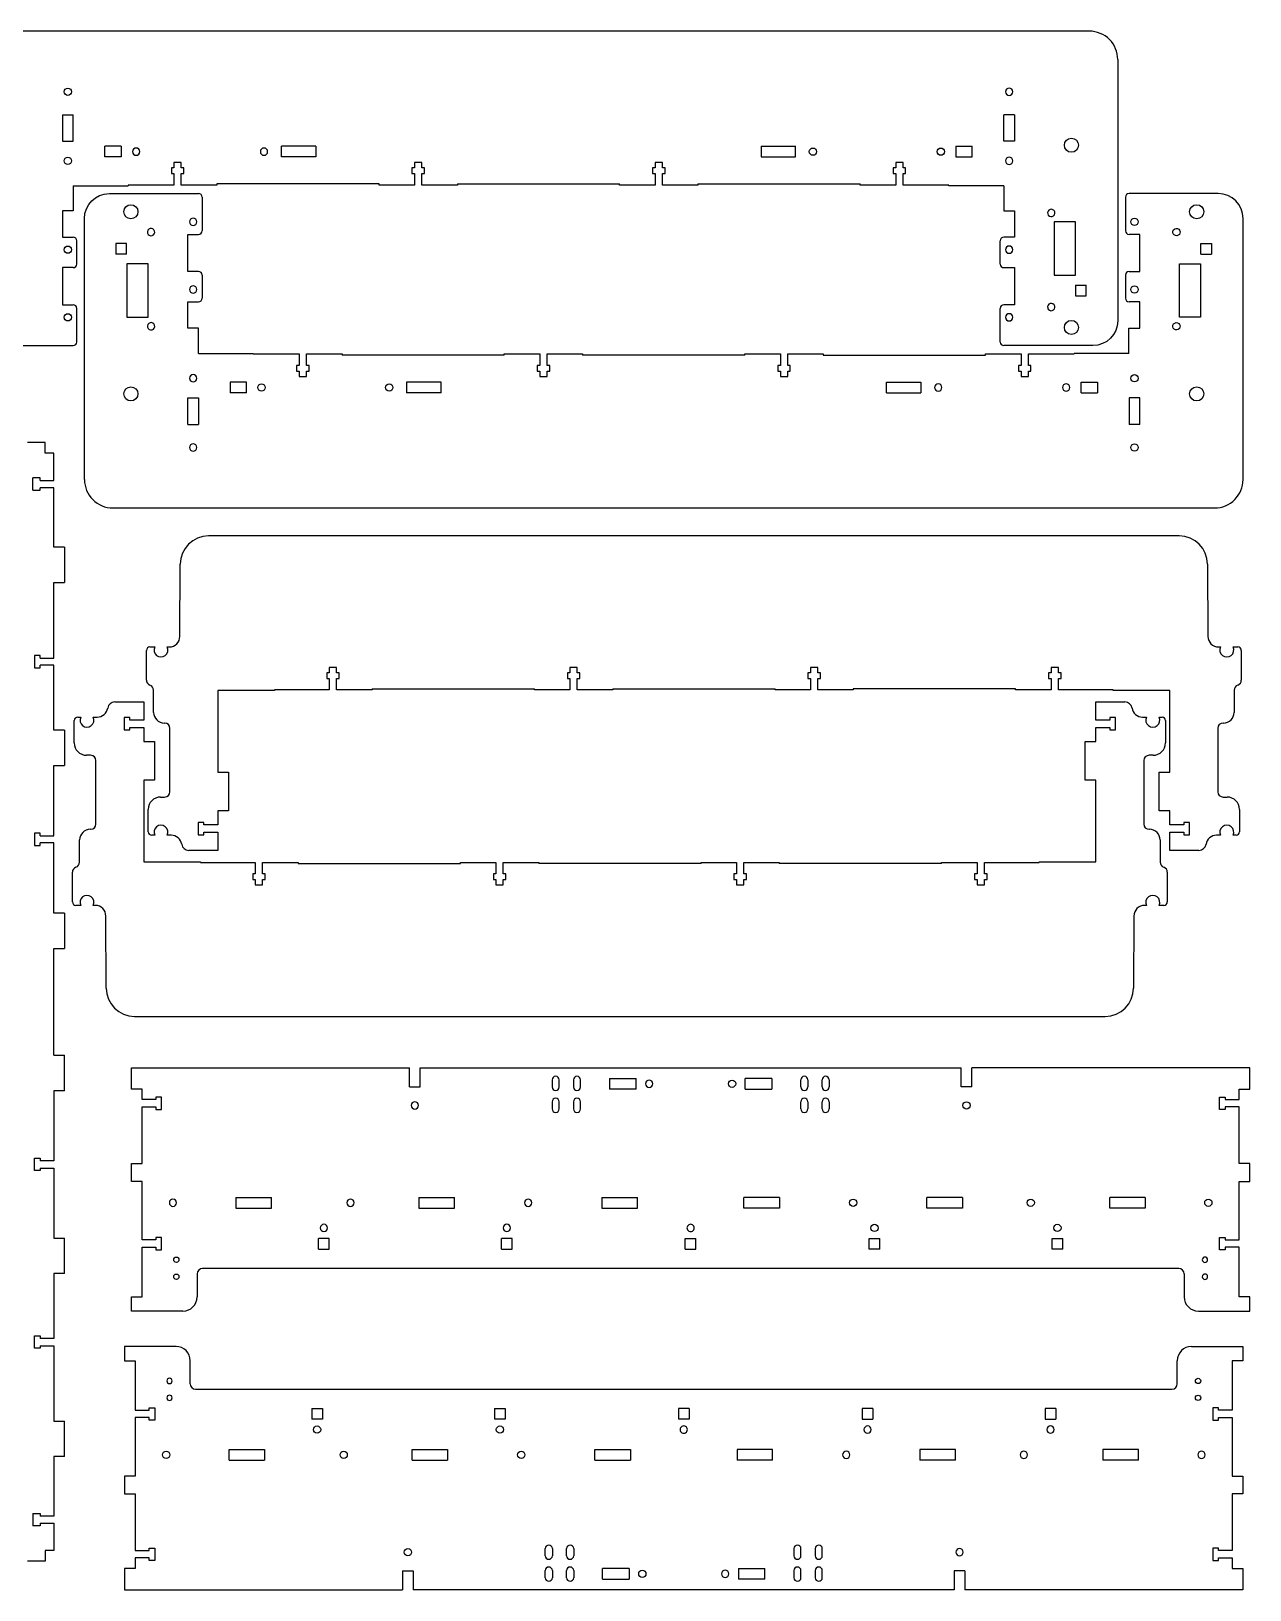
# Model space of a CAD drawing. Header units: millimetres. Extents: x 52 to 2754, y -868 to 10.
# Drawn here: x 555 to 1241, y -868 to 10 of the extents above; entities that cross this region are included whole.
import ezdxf

# ---------------------------------------------------------------- set-up
doc = ezdxf.new("R2010")
doc.units = ezdxf.units.MM
doc.linetypes.add('HIDDEN', pattern=[9.525, 6.35, -3.175])
doc.layers.get('0').update_dxf_attribs({"lineweight": 70})
doc.layers.add('Hidden', color=7, linetype='HIDDEN', lineweight=70)

msp = doc.modelspace()

# ---------------------------------------------------------------- linework, layer by layer
at = {"color": 7, "lineweight": -3}
for p, q in [((1150.58, 9.78), (530.14, 9.78)), ((1166.58, -6.22), (1166.58, -153.22)), ((572.31, -37.3), (578.31, -37.3)), ((572.31, -37.3), (572.31, -52.22)), ((578.31, -52.22), (578.31, -37.3)), ((1102.41, -52.22), (1102.41, -37.3)), ((1108.41, -37.3), (1102.41, -37.3)), ((1108.41, -37.3), (1108.41, -52.22)), ((572.31, -52.22), (578.31, -52.22)), ((1108.41, -52.22), (1102.41, -52.22)), ((596.19, -61.04), (596.19, -55.04)), ((605.35, -55.04), (596.19, -55.04)), ((605.35, -61.04), (596.19, -61.04)), ((605.35, -55.04), (605.35, -61.04)), ((695.57, -61.02), (695.57, -55.02)), ((714.98, -55.02), (695.57, -55.02)), ((714.98, -61.02), (695.57, -61.02)), ((714.98, -55.02), (714.98, -61.02)), ((965.73, -55.02), (965.73, -61.02)), ((965.73, -55.02), (985.15, -55.02)), ((965.73, -61.02), (985.15, -61.02)), ((985.15, -61.02), (985.15, -55.02)), ((1075.37, -55.04), (1075.37, -61.04)), ((1075.37, -55.04), (1084.53, -55.04)), ((1075.37, -61.04), (1084.53, -61.04)), ((1084.53, -61.04), (1084.53, -55.04)), ((633.61, -67.22), (633.61, -70.42)), ((635.06, -67.22), (633.61, -67.22)), ((635.06, -64.22), (635.06, -67.22)), ((639.16, -64.22), (635.06, -64.22)), ((639.16, -67.22), (639.16, -64.22)), ((640.61, -67.22), (639.16, -67.22)), ((640.61, -70.42), (640.61, -67.22)), ((769.11, -67.22), (769.11, -70.42)), ((770.56, -67.22), (769.11, -67.22)), ((770.56, -64.22), (770.56, -67.22)), ((774.66, -64.22), (770.56, -64.22)), ((774.66, -67.22), (774.66, -64.22)), ((776.11, -67.22), (774.66, -67.22)), ((776.11, -70.42), (776.11, -67.22)), ((904.61, -67.22), (904.61, -70.42)), ((906.06, -67.22), (904.61, -67.22)), ((906.06, -64.22), (906.06, -67.22)), ((910.16, -64.22), (906.06, -64.22)), ((910.16, -67.22), (910.16, -64.22)), ((911.61, -67.22), (910.16, -67.22)), ((911.61, -70.42), (911.61, -67.22)), ((1040.11, -67.22), (1040.11, -70.42)), ((1041.56, -67.22), (1040.11, -67.22)), ((1041.56, -64.22), (1041.56, -67.22)), ((1045.66, -64.22), (1041.56, -64.22)), ((1045.66, -67.22), (1045.66, -64.22)), ((1047.11, -67.22), (1045.66, -67.22)), ((1047.11, -70.42), (1047.11, -67.22)), ((578.38, -77.22), (578.38, -91.35)), ((578.38, -77.22), (609.21, -77.22)), ((609.21, -76.92), (609.21, -77.22)), ((635.06, -76.92), (609.21, -76.92)), ((633.61, -70.42), (635.06, -70.42)), ((635.06, -70.42), (635.06, -76.92)), ((639.16, -70.42), (640.61, -70.42)), ((639.16, -76.92), (639.16, -70.42)), ((659.16, -76.92), (639.16, -76.92)), ((659.16, -76.22), (659.16, -76.92)), ((750.56, -76.22), (659.16, -76.22)), ((750.56, -76.92), (750.56, -76.22)), ((770.56, -76.92), (750.56, -76.92)), ((769.11, -70.42), (770.56, -70.42)), ((770.56, -70.42), (770.56, -76.92)), ((774.66, -70.42), (776.11, -70.42)), ((774.66, -76.92), (774.66, -70.42)), ((794.66, -76.92), (774.66, -76.92)), ((794.66, -76.22), (886.06, -76.22)), ((794.66, -76.22), (794.66, -76.92)), ((886.06, -76.92), (886.06, -76.22)), ((906.06, -76.92), (886.06, -76.92)), ((904.61, -70.42), (906.06, -70.42)), ((906.06, -70.42), (906.06, -76.92)), ((910.16, -70.42), (911.61, -70.42)), ((910.16, -76.92), (910.16, -70.42)), ((930.16, -76.92), (910.16, -76.92)), ((930.16, -76.22), (930.16, -76.92)), ((930.16, -76.22), (1021.56, -76.22)), ((1021.56, -76.92), (1021.56, -76.22)), ((1041.56, -76.92), (1021.56, -76.92)), ((1040.11, -70.42), (1041.56, -70.42)), ((1041.56, -70.42), (1041.56, -76.92)), ((1045.66, -70.42), (1047.11, -70.42)), ((1045.66, -76.92), (1045.66, -70.42)), ((1071.51, -76.92), (1045.66, -76.92)), ((1071.51, -77.22), (1071.51, -76.92)), ((1102.33, -77.22), (1071.51, -77.22)), ((1102.33, -77.22), (1102.33, -91.35)), ((598.69, -81.63), (648.92, -81.63)), ((650.92, -83.63), (650.92, -102.6)), ((1170.89, -83.63), (1170.89, -102.6)), ((1223.13, -81.63), (1172.89, -81.63)), ((572.31, -91.35), (572.31, -106.25)), ((578.38, -91.35), (572.31, -91.35)), ((584.69, -242.63), (584.69, -95.63)), ((1102.33, -91.35), (1108.41, -91.35)), ((1108.41, -91.35), (1108.41, -106.25)), ((1237.13, -242.63), (1237.13, -95.63)), ((642.86, -125.5), (642.86, -104.6)), ((642.86, -104.6), (648.92, -104.6)), ((1130.69, -97.57), (1130.69, -127.57)), ((1142.69, -97.57), (1130.69, -97.57)), ((1142.69, -127.57), (1142.69, -97.57)), ((1178.96, -104.6), (1172.89, -104.6)), ((1178.96, -125.5), (1178.96, -104.6)), ((572.31, -106.25), (578.37, -106.25)), ((580.37, -121.35), (580.37, -108.25)), ((608.43, -109.73), (602.43, -109.73)), ((602.43, -109.73), (602.43, -115.73)), ((608.43, -115.73), (608.43, -109.73)), ((1100.34, -121.35), (1100.34, -108.25)), ((1108.41, -106.25), (1102.34, -106.25)), ((1213.38, -115.73), (1213.38, -109.73)), ((1213.38, -109.73), (1219.38, -109.73)), ((1219.38, -109.73), (1219.38, -115.73)), ((608.43, -115.73), (602.43, -115.73)), ((608.58, -121.28), (608.58, -151.28)), ((620.58, -121.28), (608.58, -121.28)), ((620.58, -151.28), (620.58, -121.28)), ((1201.24, -151.28), (1201.24, -121.28)), ((1201.24, -121.28), (1213.24, -121.28)), ((1213.24, -121.28), (1213.24, -151.28)), ((1213.38, -115.73), (1219.38, -115.73)), ((572.31, -123.35), (572.31, -144.25)), ((578.37, -123.35), (572.31, -123.35)), ((648.92, -125.5), (642.86, -125.5)), ((650.92, -127.5), (650.92, -140.6)), ((1102.34, -123.35), (1108.41, -123.35)), ((1108.41, -123.35), (1108.41, -144.25)), ((1130.69, -127.57), (1142.69, -127.57)), ((1170.89, -127.5), (1170.89, -140.6)), ((1172.89, -125.5), (1178.96, -125.5)), ((1142.83, -133.12), (1142.83, -139.12)), ((1142.83, -133.12), (1148.83, -133.12)), ((1142.83, -139.12), (1148.83, -139.12)), ((1148.83, -139.12), (1148.83, -133.12)), ((572.31, -144.25), (578.37, -144.25)), ((580.37, -165.22), (580.37, -146.25)), ((642.86, -157.5), (642.86, -142.6)), ((642.86, -142.6), (648.92, -142.6)), ((1100.34, -165.22), (1100.34, -146.25)), ((1108.41, -144.25), (1102.34, -144.25)), ((1178.96, -142.6), (1172.89, -142.6)), ((1178.96, -157.5), (1178.96, -142.6)), ((608.58, -151.28), (620.58, -151.28)), ((648.93, -157.5), (642.86, -157.5)), ((648.93, -171.63), (648.93, -157.5)), ((1172.88, -157.5), (1178.96, -157.5)), ((1172.88, -171.63), (1172.88, -157.5)), ((1213.24, -151.28), (1201.24, -151.28)), ((528.14, -167.22), (578.37, -167.22)), ((648.93, -171.63), (679.76, -171.63)), ((679.76, -171.63), (679.76, -171.93)), ((679.76, -171.93), (705.61, -171.93)), ((705.61, -171.93), (705.61, -178.43)), ((709.71, -178.43), (709.71, -171.93)), ((709.71, -171.93), (729.71, -171.93)), ((729.71, -171.93), (729.71, -172.63)), ((821.11, -172.63), (729.71, -172.63)), ((821.11, -171.93), (841.11, -171.93)), ((821.11, -172.63), (821.11, -171.93)), ((841.11, -171.93), (841.11, -178.43)), ((845.21, -171.93), (865.21, -171.93)), ((845.21, -178.43), (845.21, -171.93)), ((865.21, -171.93), (865.21, -172.63)), ((956.61, -172.63), (865.21, -172.63)), ((956.61, -171.93), (976.61, -171.93)), ((956.61, -172.63), (956.61, -171.93)), ((976.61, -171.93), (976.61, -178.43)), ((980.71, -171.93), (1000.71, -171.93)), ((980.71, -178.43), (980.71, -171.93)), ((1000.71, -171.93), (1000.71, -172.63)), ((1000.71, -172.63), (1092.11, -172.63)), ((1092.11, -172.63), (1092.11, -171.93)), ((1092.11, -171.93), (1112.11, -171.93)), ((1152.58, -167.22), (1102.34, -167.22)), ((1112.11, -171.93), (1112.11, -178.43)), ((1116.21, -171.93), (1142.06, -171.93)), ((1116.21, -178.43), (1116.21, -171.93)), ((1142.06, -171.93), (1142.06, -171.63)), ((1172.88, -171.63), (1142.06, -171.63)), ((704.16, -178.43), (704.16, -181.63)), ((705.61, -178.43), (704.16, -178.43)), ((704.16, -181.63), (705.61, -181.63)), ((705.61, -181.63), (705.61, -184.63)), ((711.16, -178.43), (709.71, -178.43)), ((709.71, -181.63), (711.16, -181.63)), ((709.71, -184.63), (709.71, -181.63)), ((711.16, -181.63), (711.16, -178.43)), ((839.66, -178.43), (839.66, -181.63)), ((841.11, -178.43), (839.66, -178.43)), ((839.66, -181.63), (841.11, -181.63)), ((841.11, -181.63), (841.11, -184.63)), ((846.66, -178.43), (845.21, -178.43)), ((845.21, -181.63), (846.66, -181.63)), ((845.21, -184.63), (845.21, -181.63)), ((846.66, -181.63), (846.66, -178.43)), ((975.16, -178.43), (975.16, -181.63)), ((976.61, -178.43), (975.16, -178.43)), ((975.16, -181.63), (976.61, -181.63)), ((976.61, -181.63), (976.61, -184.63)), ((982.16, -178.43), (980.71, -178.43)), ((980.71, -181.63), (982.16, -181.63)), ((980.71, -184.63), (980.71, -181.63)), ((982.16, -181.63), (982.16, -178.43)), ((1110.66, -178.43), (1110.66, -181.63)), ((1112.11, -178.43), (1110.66, -178.43)), ((1110.66, -181.63), (1112.11, -181.63)), ((1112.11, -181.63), (1112.11, -184.63)), ((1117.66, -178.43), (1116.21, -178.43)), ((1116.21, -181.63), (1117.66, -181.63)), ((1116.21, -184.63), (1116.21, -181.63)), ((1117.66, -181.63), (1117.66, -178.43)), ((666.74, -187.81), (666.74, -193.81)), ((675.9, -187.81), (666.74, -187.81)), ((675.9, -193.81), (675.9, -187.81)), ((705.61, -184.63), (709.71, -184.63)), ((785.53, -187.83), (766.12, -187.83)), ((766.12, -187.83), (766.12, -193.83)), ((785.53, -193.83), (785.53, -187.83)), ((841.11, -184.63), (845.21, -184.63)), ((976.61, -184.63), (980.71, -184.63)), ((1036.28, -193.83), (1036.28, -187.83)), ((1036.28, -187.83), (1055.7, -187.83)), ((1055.7, -187.83), (1055.7, -193.83)), ((1112.11, -184.63), (1116.21, -184.63)), ((1145.92, -193.81), (1145.92, -187.81)), ((1145.92, -187.81), (1155.08, -187.81)), ((1155.08, -187.81), (1155.08, -193.81)), ((642.86, -211.55), (642.86, -196.63)), ((642.86, -196.63), (648.86, -196.63)), ((648.86, -196.63), (648.86, -211.55)), ((675.9, -193.81), (666.74, -193.81)), ((785.53, -193.83), (766.12, -193.83)), ((1036.28, -193.83), (1055.7, -193.83)), ((1145.92, -193.81), (1155.08, -193.81)), ((1172.96, -196.63), (1172.96, -211.55)), ((1178.96, -196.63), (1172.96, -196.63)), ((1178.96, -211.55), (1178.96, -196.63)), ((642.86, -211.55), (648.86, -211.55)), ((1178.96, -211.55), (1172.96, -211.55)), ((562.53, -221.75), (552.53, -221.76)), ((562.53, -227.75), (562.53, -221.75)), ((567.53, -227.75), (562.53, -227.75)), ((567.53, -243.11), (567.53, -227.75)), ((555.53, -248.66), (555.53, -241.66)), ((559.73, -241.66), (555.53, -241.66)), ((559.73, -243.11), (559.73, -241.66)), ((559.73, -243.11), (567.53, -243.11)), ((555.53, -248.66), (559.73, -248.66)), ((567.53, -247.21), (559.73, -247.21)), ((559.73, -248.66), (559.73, -247.21)), ((567.53, -280.64), (567.53, -247.21)), ((600.69, -258.63), (1221.13, -258.63)), ((573.53, -280.64), (567.53, -280.64)), ((573.53, -280.64), (573.53, -300.64)), ((1201.14, -274.37), (654.55, -274.37)), ((638.42, -330.89), (638.55, -290.32)), ((1217.14, -290.32), (1217.28, -330.89)), ((567.53, -343.11), (567.53, -300.64)), ((567.53, -300.64), (573.53, -300.64)), ((556.53, -341.66), (556.53, -348.66)), ((559.73, -341.66), (556.53, -341.66)), ((559.73, -343.11), (559.73, -341.66)), ((619.56, -355.5), (619.56, -338.87)), ((621.56, -336.87), (624.23, -336.87)), ((631.27, -336.87), (632.42, -336.87)), ((1223.28, -336.87), (1224.43, -336.87)), ((1231.46, -336.87), (1234.14, -336.87)), ((1236.14, -338.87), (1236.14, -355.5)), ((556.53, -348.66), (559.73, -348.66)), ((559.73, -343.11), (567.53, -343.11)), ((567.53, -347.21), (559.73, -347.21)), ((559.73, -348.66), (559.73, -347.21)), ((567.53, -383.66), (567.53, -347.21)), ((722.55, -348.37), (722.55, -351.37)), ((726.65, -348.37), (722.55, -348.37)), ((726.65, -351.37), (726.65, -348.37)), ((858.05, -348.37), (858.05, -351.37)), ((862.15, -348.37), (858.05, -348.37)), ((862.15, -351.37), (862.15, -348.37)), ((993.55, -348.37), (993.55, -351.37)), ((997.65, -348.37), (993.55, -348.37)), ((997.65, -351.37), (997.65, -348.37)), ((1129.05, -348.37), (1129.05, -351.37)), ((1133.15, -348.37), (1129.05, -348.37)), ((1133.15, -351.37), (1133.15, -348.37)), ((721.1, -351.37), (721.1, -354.57)), ((722.55, -351.37), (721.1, -351.37)), ((721.1, -354.57), (722.55, -354.57)), ((722.55, -354.57), (722.55, -361.07)), ((728.1, -351.37), (726.65, -351.37)), ((726.65, -354.57), (728.1, -354.57)), ((726.65, -361.07), (726.65, -354.57)), ((728.1, -354.57), (728.1, -351.37)), ((856.6, -351.37), (856.6, -354.57)), ((858.05, -351.37), (856.6, -351.37)), ((856.6, -354.57), (858.05, -354.57)), ((858.05, -354.57), (858.05, -361.07)), ((863.6, -351.37), (862.15, -351.37)), ((862.15, -354.57), (863.6, -354.57)), ((862.15, -361.07), (862.15, -354.57)), ((863.6, -354.57), (863.6, -351.37)), ((992.1, -351.37), (992.1, -354.57)), ((993.55, -351.37), (992.1, -351.37)), ((992.1, -354.57), (993.55, -354.57)), ((993.55, -354.57), (993.55, -361.07)), ((999.1, -351.37), (997.65, -351.37)), ((997.65, -354.57), (999.1, -354.57)), ((997.65, -361.07), (997.65, -354.57)), ((999.1, -354.57), (999.1, -351.37)), ((1127.6, -351.37), (1127.6, -354.57)), ((1129.05, -351.37), (1127.6, -351.37)), ((1127.6, -354.57), (1129.05, -354.57)), ((1129.05, -354.57), (1129.05, -361.07)), ((1134.6, -351.37), (1133.15, -351.37)), ((1133.15, -354.57), (1134.6, -354.57)), ((1133.15, -361.07), (1133.15, -354.57)), ((1134.6, -354.57), (1134.6, -351.37)), ((601.73, -367.85), (618.12, -367.85)), ((618.12, -367.85), (618.12, -378.03)), ((623.6, -373.69), (623.6, -361.17)), ((691.68, -361.37), (659.79, -361.37)), ((659.79, -361.37), (659.79, -407.42)), ((691.68, -361.07), (691.68, -361.37)), ((722.55, -361.07), (691.68, -361.07)), ((746.65, -361.07), (726.65, -361.07)), ((746.65, -360.37), (746.65, -361.07)), ((746.65, -360.37), (838.05, -360.37)), ((838.05, -361.07), (838.05, -360.37)), ((858.05, -361.07), (838.05, -361.07)), ((882.15, -361.07), (862.15, -361.07)), ((882.15, -360.37), (882.15, -361.07)), ((882.15, -360.37), (973.55, -360.37)), ((973.55, -361.07), (973.55, -360.37)), ((993.55, -361.07), (973.55, -361.07)), ((1017.65, -361.07), (997.65, -361.07)), ((1017.65, -360.37), (1017.65, -361.07)), ((1109.05, -360.37), (1017.65, -360.37)), ((1109.05, -361.07), (1109.05, -360.37)), ((1129.05, -361.07), (1109.05, -361.07)), ((1164.02, -361.07), (1133.15, -361.07)), ((1154.23, -378.03), (1154.23, -367.85)), ((1154.23, -367.85), (1170.63, -367.85)), ((1164.02, -361.37), (1164.02, -361.07)), ((1195.9, -361.37), (1164.02, -361.37)), ((1195.9, -407.42), (1195.9, -361.37)), ((1232.1, -361.17), (1232.1, -373.69)), ((580.89, -376.35), (582.56, -376.35)), ((589.6, -376.35), (591.84, -376.35)), ((607.12, -376.58), (607.12, -383.58)), ((610.32, -376.58), (607.12, -376.58)), ((610.32, -378.03), (610.32, -376.58)), ((1165.23, -376.58), (1162.03, -376.58)), ((1162.03, -376.58), (1162.03, -378.03)), ((1165.23, -383.58), (1165.23, -376.58)), ((1180.51, -376.35), (1182.76, -376.35)), ((1189.79, -376.35), (1191.47, -376.35)), ((573.53, -383.66), (567.53, -383.66)), ((573.53, -383.66), (573.53, -403.66)), ((578.89, -390.85), (578.89, -378.35)), ((607.12, -383.58), (610.32, -383.58)), ((618.12, -378.03), (610.32, -378.03)), ((610.32, -382.13), (618.12, -382.13)), ((610.32, -383.58), (610.32, -382.13)), ((618.12, -382.13), (618.12, -390.13)), ((629.83, -379.69), (629.6, -379.69)), ((632.83, -418.37), (632.83, -382.69)), ((1162.03, -378.03), (1154.23, -378.03)), ((1154.23, -382.13), (1162.03, -382.13)), ((1154.23, -390.13), (1154.23, -382.13)), ((1162.03, -382.13), (1162.03, -383.58)), ((1162.03, -383.58), (1165.23, -383.58)), ((1193.47, -378.35), (1193.47, -390.85)), ((1222.86, -382.69), (1222.86, -418.37)), ((1226.1, -379.69), (1225.86, -379.69)), ((618.12, -390.13), (624.12, -390.13)), ((624.12, -390.13), (624.12, -411.8)), ((1148.23, -411.8), (1148.23, -390.13)), ((1148.23, -390.13), (1154.23, -390.13)), ((588.16, -397.85), (585.89, -397.85)), ((591.16, -436.53), (591.16, -400.85)), ((1181.19, -400.85), (1181.19, -436.53)), ((1186.47, -397.85), (1184.19, -397.85)), ((567.53, -443.11), (567.53, -403.66)), ((567.53, -403.66), (573.53, -403.66)), ((618.12, -411.8), (618.12, -457.85)), ((624.12, -411.8), (618.12, -411.8)), ((659.79, -407.42), (665.79, -407.42)), ((665.79, -407.42), (665.79, -429.09)), ((1154.23, -411.8), (1148.23, -411.8)), ((1154.23, -457.85), (1154.23, -411.8)), ((1189.9, -407.42), (1195.9, -407.42)), ((1189.9, -429.09), (1189.9, -407.42)), ((620.56, -440.87), (620.56, -428.37)), ((627.56, -421.37), (629.83, -421.37)), ((665.79, -429.09), (659.79, -429.09)), ((659.79, -429.09), (659.79, -437.09)), ((1195.9, -429.09), (1189.9, -429.09)), ((1195.9, -437.09), (1195.9, -429.09)), ((1225.86, -421.37), (1228.14, -421.37)), ((1235.14, -428.37), (1235.14, -440.87)), ((651.99, -435.64), (648.79, -435.64)), ((648.79, -435.64), (648.79, -442.64)), ((651.99, -437.09), (651.99, -435.64)), ((659.79, -437.09), (651.99, -437.09)), ((1203.7, -437.09), (1195.9, -437.09)), ((1203.7, -435.64), (1203.7, -437.09)), ((1206.9, -435.64), (1203.7, -435.64)), ((1206.9, -442.64), (1206.9, -435.64)), ((556.53, -441.66), (556.53, -448.66)), ((559.73, -441.66), (556.53, -441.66)), ((559.73, -443.11), (559.73, -441.66)), ((559.73, -443.11), (567.53, -443.11)), ((567.53, -447.21), (559.73, -447.21)), ((559.73, -448.66), (559.73, -447.21)), ((567.53, -486.66), (567.53, -447.21)), ((581.93, -458.05), (581.93, -445.53)), ((587.93, -439.53), (588.16, -439.53)), ((624.23, -442.87), (622.56, -442.87)), ((633.51, -442.87), (631.27, -442.87)), ((648.79, -442.64), (651.99, -442.64)), ((651.99, -441.19), (659.79, -441.19)), ((651.99, -442.64), (651.99, -441.19)), ((659.79, -441.19), (659.79, -451.37)), ((1184.19, -439.53), (1184.43, -439.53)), ((1190.43, -445.53), (1190.43, -458.05)), ((1195.9, -451.37), (1195.9, -441.19)), ((1195.9, -441.19), (1203.7, -441.19)), ((1203.7, -441.19), (1203.7, -442.64)), ((1203.7, -442.64), (1206.9, -442.64)), ((1224.43, -442.87), (1222.18, -442.87)), ((1233.14, -442.87), (1231.46, -442.87)), ((556.53, -448.66), (559.73, -448.66)), ((659.79, -451.37), (643.4, -451.37)), ((1212.3, -451.37), (1195.9, -451.37)), ((577.89, -480.35), (577.89, -463.72)), ((618.12, -457.85), (650.01, -457.85)), ((650.01, -457.85), (650.01, -458.15)), ((650.01, -458.15), (680.88, -458.15)), ((679.43, -464.65), (679.43, -467.85)), ((680.88, -464.65), (679.43, -464.65)), ((680.88, -458.15), (680.88, -464.65)), ((684.98, -458.15), (704.98, -458.15)), ((684.98, -464.65), (684.98, -458.15)), ((686.43, -464.65), (684.98, -464.65)), ((686.43, -467.85), (686.43, -464.65)), ((704.98, -458.15), (704.98, -458.85)), ((704.98, -458.85), (796.38, -458.85)), ((796.38, -458.15), (816.38, -458.15)), ((796.38, -458.85), (796.38, -458.15)), ((814.93, -464.65), (814.93, -467.85)), ((816.38, -464.65), (814.93, -464.65)), ((816.38, -458.15), (816.38, -464.65)), ((820.48, -458.15), (840.48, -458.15)), ((820.48, -464.65), (820.48, -458.15)), ((821.93, -464.65), (820.48, -464.65)), ((821.93, -467.85), (821.93, -464.65)), ((840.48, -458.15), (840.48, -458.85)), ((931.88, -458.85), (840.48, -458.85)), ((931.88, -458.15), (951.88, -458.15)), ((931.88, -458.85), (931.88, -458.15)), ((950.43, -464.65), (950.43, -467.85)), ((951.88, -464.65), (950.43, -464.65)), ((951.88, -458.15), (951.88, -464.65)), ((955.98, -458.15), (975.98, -458.15)), ((955.98, -464.65), (955.98, -458.15)), ((957.43, -464.65), (955.98, -464.65)), ((957.43, -467.85), (957.43, -464.65)), ((975.98, -458.15), (975.98, -458.85)), ((1067.38, -458.85), (975.98, -458.85)), ((1067.38, -458.15), (1087.38, -458.15)), ((1067.38, -458.85), (1067.38, -458.15)), ((1085.93, -464.65), (1085.93, -467.85)), ((1087.38, -464.65), (1085.93, -464.65)), ((1087.38, -458.15), (1087.38, -464.65)), ((1091.48, -458.15), (1122.35, -458.15)), ((1091.48, -464.65), (1091.48, -458.15)), ((1092.93, -464.65), (1091.48, -464.65)), ((1092.93, -467.85), (1092.93, -464.65)), ((1122.35, -457.85), (1154.23, -457.85)), ((1122.35, -458.15), (1122.35, -457.85)), ((1194.47, -463.72), (1194.47, -480.35)), ((679.43, -467.85), (680.88, -467.85)), ((680.88, -467.85), (680.88, -470.85)), ((680.88, -470.85), (684.98, -470.85)), ((684.98, -467.85), (686.43, -467.85)), ((684.98, -470.85), (684.98, -467.85)), ((814.93, -467.85), (816.38, -467.85)), ((816.38, -467.85), (816.38, -470.85)), ((816.38, -470.85), (820.48, -470.85)), ((820.48, -467.85), (821.93, -467.85)), ((820.48, -470.85), (820.48, -467.85)), ((950.43, -467.85), (951.88, -467.85)), ((951.88, -467.85), (951.88, -470.85)), ((951.88, -470.85), (955.98, -470.85)), ((955.98, -467.85), (957.43, -467.85)), ((955.98, -470.85), (955.98, -467.85)), ((1085.93, -467.85), (1087.38, -467.85)), ((1087.38, -467.85), (1087.38, -470.85)), ((1087.38, -470.85), (1091.48, -470.85)), ((1091.48, -467.85), (1092.93, -467.85)), ((1091.48, -470.85), (1091.48, -467.85)), ((582.56, -482.35), (579.89, -482.35)), ((590.75, -482.35), (589.6, -482.35)), ((1182.76, -482.35), (1181.61, -482.35)), ((1192.47, -482.35), (1189.79, -482.35)), ((573.53, -486.66), (567.53, -486.66)), ((573.53, -486.66), (573.53, -506.66)), ((596.88, -528.9), (596.75, -488.33)), ((1175.61, -488.33), (1175.47, -528.9)), ((567.53, -566.66), (567.53, -506.66)), ((567.53, -506.66), (573.53, -506.66)), ((612.88, -544.85), (1159.47, -544.85)), ((567.53, -566.66), (573.53, -566.66)), ((573.53, -586.66), (573.53, -566.66)), ((611.15, -585.74), (611.15, -573.74)), ((611.15, -585.74), (611.15, -573.74)), ((611.15, -573.74), (767.73, -573.74)), ((767.73, -584.46), (767.73, -573.74)), ((773.73, -573.74), (1078.35, -573.74)), ((773.73, -584.46), (773.73, -573.74)), ((1078.35, -584.46), (1078.35, -573.74)), ((1084.35, -584.46), (1084.35, -573.74)), ((1240.93, -573.74), (1084.35, -573.74)), ((1240.93, -585.74), (1240.93, -573.74)), ((1240.93, -585.74), (1240.93, -573.74)), ((567.53, -586.66), (567.53, -626.11)), ((573.53, -586.66), (567.53, -586.66)), ((617.15, -585.74), (611.15, -585.74)), ((617.15, -591.69), (617.15, -585.74)), ((617.15, -591.69), (617.15, -585.74)), ((767.73, -584.46), (773.73, -584.46)), ((848.04, -580.56), (848.04, -584.56)), ((852.04, -584.56), (852.04, -580.56)), ((860.04, -580.56), (860.04, -584.56)), ((864.04, -584.56), (864.04, -580.56)), ((880.32, -579.73), (895.3, -579.73)), ((880.32, -579.73), (880.32, -585.73)), ((895.3, -585.73), (880.32, -585.73)), ((895.3, -585.73), (895.3, -579.73)), ((971.76, -579.73), (956.78, -579.73)), ((956.78, -585.73), (956.78, -579.73)), ((956.78, -585.73), (971.76, -585.73)), ((971.76, -579.73), (971.76, -585.73)), ((988.04, -584.56), (988.04, -580.56)), ((992.04, -580.56), (992.04, -584.56)), ((1000.04, -584.56), (1000.04, -580.56)), ((1004.04, -580.56), (1004.04, -584.56)), ((1084.35, -584.46), (1078.35, -584.46)), ((1234.93, -591.69), (1234.93, -585.74)), ((1234.93, -585.74), (1240.93, -585.74)), ((1234.93, -591.69), (1234.93, -585.74)), ((624.95, -591.69), (617.15, -591.69)), ((617.15, -627.74), (617.15, -595.79)), ((617.15, -595.79), (624.95, -595.79)), ((617.15, -627.74), (617.15, -595.79)), ((624.95, -590.24), (624.95, -591.69)), ((628.15, -590.24), (624.95, -590.24)), ((624.95, -595.79), (624.95, -597.24)), ((628.15, -597.24), (628.15, -590.24)), ((848.04, -592.91), (848.04, -596.91)), ((852.04, -596.91), (852.04, -592.91)), ((860.04, -592.91), (860.04, -596.91)), ((864.04, -596.91), (864.04, -592.91)), ((988.04, -596.91), (988.04, -592.91)), ((992.04, -592.91), (992.04, -596.91)), ((1000.04, -596.91), (1000.04, -592.91)), ((1004.04, -592.91), (1004.04, -596.91)), ((1223.93, -590.24), (1227.13, -590.24)), ((1223.93, -597.24), (1223.93, -590.24)), ((1227.13, -590.24), (1227.13, -591.69)), ((1227.13, -591.69), (1234.93, -591.69)), ((1227.13, -595.79), (1227.13, -597.24)), ((1234.93, -595.79), (1227.13, -595.79)), ((1234.93, -627.74), (1234.93, -595.79)), ((1234.93, -627.74), (1234.93, -595.79)), ((624.95, -597.24), (628.15, -597.24)), ((1227.13, -597.24), (1223.93, -597.24)), ((556.53, -624.66), (559.73, -624.66)), ((556.53, -631.66), (556.53, -624.66)), ((559.73, -631.66), (556.53, -631.66)), ((559.73, -624.66), (559.73, -626.11)), ((567.53, -626.11), (559.73, -626.11)), ((559.73, -630.21), (559.73, -631.66)), ((559.73, -630.21), (567.53, -630.21)), ((567.53, -630.21), (567.53, -669.66)), ((611.15, -637.74), (611.15, -627.74)), ((611.15, -627.74), (617.15, -627.74)), ((611.15, -637.74), (611.15, -627.74)), ((1240.93, -627.74), (1234.93, -627.74)), ((1240.93, -637.74), (1240.93, -627.74)), ((1240.93, -637.74), (1240.93, -627.74)), ((617.15, -637.74), (611.15, -637.74)), ((617.15, -670.69), (617.15, -637.74)), ((617.15, -670.69), (617.15, -637.74)), ((1234.93, -670.69), (1234.93, -637.74)), ((1234.93, -670.69), (1234.93, -637.74)), ((1234.93, -637.74), (1240.93, -637.74)), ((670.01, -646.74), (670.01, -652.74)), ((670.01, -646.74), (690.01, -646.74)), ((690.01, -652.74), (690.01, -646.74)), ((773.03, -646.74), (773.03, -652.74)), ((773.03, -646.74), (793.03, -646.74)), ((793.03, -652.74), (793.03, -646.74)), ((876.03, -646.74), (876.03, -652.74)), ((876.03, -646.74), (896.03, -646.74)), ((896.03, -652.74), (896.03, -646.74)), ((976.05, -646.74), (956.05, -646.74)), ((956.05, -652.74), (956.05, -646.74)), ((976.05, -646.74), (976.05, -652.74)), ((1079.05, -646.74), (1059.05, -646.74)), ((1059.05, -652.74), (1059.05, -646.74)), ((1079.05, -646.74), (1079.05, -652.74)), ((1182.06, -646.74), (1162.06, -646.74)), ((1162.06, -652.74), (1162.06, -646.74)), ((1182.06, -646.74), (1182.06, -652.74)), ((670.01, -652.74), (690.01, -652.74)), ((773.03, -652.74), (793.03, -652.74)), ((876.03, -652.74), (896.03, -652.74)), ((976.05, -652.74), (956.05, -652.74)), ((1079.05, -652.74), (1059.05, -652.74)), ((1182.06, -652.74), (1162.06, -652.74)), ((567.53, -669.66), (573.53, -669.66)), ((573.53, -689.66), (573.53, -669.66)), ((624.95, -670.69), (617.15, -670.69)), ((617.15, -702.74), (617.15, -674.79)), ((617.15, -702.74), (617.15, -674.79)), ((617.15, -674.79), (624.95, -674.79)), ((628.15, -669.24), (624.95, -669.24)), ((624.95, -669.24), (624.95, -670.69)), ((624.95, -674.79), (624.95, -676.24)), ((628.15, -676.24), (628.15, -669.24)), ((716.53, -675.81), (716.53, -669.81)), ((722.53, -669.81), (716.53, -669.81)), ((722.53, -675.81), (722.53, -669.81)), ((819.53, -675.81), (819.53, -669.81)), ((825.53, -669.81), (819.53, -669.81)), ((825.53, -675.81), (825.53, -669.81)), ((923.03, -675.81), (923.03, -669.81)), ((923.03, -669.81), (929.05, -669.81)), ((929.05, -675.81), (929.05, -669.81)), ((1026.55, -675.81), (1026.55, -669.81)), ((1026.55, -669.81), (1032.55, -669.81)), ((1032.55, -675.81), (1032.55, -669.81)), ((1129.55, -675.81), (1129.55, -669.81)), ((1129.55, -669.81), (1135.55, -669.81)), ((1135.55, -675.81), (1135.55, -669.81)), ((1223.93, -676.24), (1223.93, -669.24)), ((1223.93, -669.24), (1227.13, -669.24)), ((1227.13, -669.24), (1227.13, -670.69)), ((1227.13, -670.69), (1234.93, -670.69)), ((1234.93, -674.79), (1227.13, -674.79)), ((1227.13, -674.79), (1227.13, -676.24)), ((1234.93, -702.74), (1234.93, -674.79)), ((1234.93, -702.74), (1234.93, -674.79)), ((624.95, -676.24), (628.15, -676.24)), ((716.53, -675.81), (722.53, -675.81)), ((819.53, -675.81), (825.53, -675.81)), ((923.03, -675.81), (929.05, -675.81)), ((1032.55, -675.81), (1026.55, -675.81)), ((1135.55, -675.81), (1129.55, -675.81)), ((1227.13, -676.24), (1223.93, -676.24)), ((567.53, -689.66), (567.53, -726.11)), ((573.53, -689.66), (567.53, -689.66)), ((648.12, -689.74), (648.12, -702.74)), ((1200.96, -686.74), (651.12, -686.74)), ((1203.96, -689.74), (1203.96, -702.74)), ((611.15, -710.74), (611.15, -702.74)), ((611.15, -710.74), (611.15, -702.74)), ((611.15, -702.74), (617.15, -702.74)), ((1240.93, -702.74), (1234.93, -702.74)), ((1240.93, -710.74), (1240.93, -702.74)), ((1240.93, -710.74), (1240.93, -702.74)), ((640.12, -710.74), (611.15, -710.74)), ((1211.96, -710.74), (1240.93, -710.74)), ((556.53, -724.66), (559.73, -724.66)), ((556.53, -731.66), (556.53, -724.66)), ((559.73, -724.66), (559.73, -726.11)), ((567.53, -726.11), (559.73, -726.11)), ((559.73, -731.66), (556.53, -731.66)), ((559.73, -730.21), (559.73, -731.66)), ((559.73, -730.21), (567.53, -730.21)), ((567.53, -730.21), (567.53, -772.68)), ((607.28, -730.65), (607.28, -738.65)), ((636.25, -730.65), (607.28, -730.65)), ((607.28, -730.65), (607.28, -738.65)), ((1208.09, -730.65), (1237.06, -730.65)), ((1237.06, -730.65), (1237.06, -738.65)), ((1237.06, -730.65), (1237.06, -738.65)), ((607.28, -738.65), (613.28, -738.65)), ((613.28, -738.65), (613.28, -766.6)), ((613.28, -738.65), (613.28, -766.6)), ((644.25, -751.65), (644.25, -738.65)), ((1200.09, -751.65), (1200.09, -738.65)), ((1231.06, -738.65), (1231.06, -766.6)), ((1237.06, -738.65), (1231.06, -738.65)), ((1231.06, -738.65), (1231.06, -766.6)), ((647.25, -754.65), (1197.09, -754.65)), ((613.28, -766.6), (621.08, -766.6)), ((613.28, -770.7), (613.28, -803.65)), ((621.08, -770.7), (613.28, -770.7)), ((613.28, -770.7), (613.28, -803.65)), ((621.08, -766.6), (621.08, -765.15)), ((621.08, -765.15), (624.28, -765.15)), ((621.08, -772.15), (621.08, -770.7)), ((624.28, -765.15), (624.28, -772.15)), ((712.66, -765.58), (712.66, -771.58)), ((712.66, -765.58), (718.66, -765.58)), ((718.66, -771.58), (712.66, -771.58)), ((718.66, -765.58), (718.66, -771.58)), ((815.66, -765.58), (815.66, -771.58)), ((815.66, -765.58), (821.66, -765.58)), ((821.66, -771.58), (815.66, -771.58)), ((821.66, -765.58), (821.66, -771.58)), ((919.16, -765.58), (919.16, -771.58)), ((925.18, -765.58), (919.16, -765.58)), ((925.18, -771.58), (919.16, -771.58)), ((925.18, -765.58), (925.18, -771.58)), ((1022.68, -765.58), (1022.68, -771.58)), ((1028.68, -765.58), (1022.68, -765.58)), ((1022.68, -771.58), (1028.68, -771.58)), ((1028.68, -765.58), (1028.68, -771.58)), ((1125.68, -765.58), (1125.68, -771.58)), ((1131.68, -765.58), (1125.68, -765.58)), ((1125.68, -771.58), (1131.68, -771.58)), ((1131.68, -765.58), (1131.68, -771.58)), ((1223.26, -765.15), (1220.06, -765.15)), ((1220.06, -765.15), (1220.06, -772.15)), ((1223.26, -766.6), (1223.26, -765.15)), ((1231.06, -766.6), (1223.26, -766.6)), ((1223.26, -772.15), (1223.26, -770.7)), ((1223.26, -770.7), (1231.06, -770.7)), ((1231.06, -770.7), (1231.06, -803.65)), ((1231.06, -770.7), (1231.06, -803.65)), ((567.53, -772.68), (573.53, -772.68)), ((573.53, -792.68), (573.53, -772.68)), ((624.28, -772.15), (621.08, -772.15)), ((1220.06, -772.15), (1223.26, -772.15)), ((666.14, -788.65), (686.14, -788.65)), ((666.14, -794.65), (666.14, -788.65)), ((686.14, -788.65), (686.14, -794.65)), ((769.16, -788.65), (789.16, -788.65)), ((769.16, -794.65), (769.16, -788.65)), ((789.16, -788.65), (789.16, -794.65)), ((872.16, -788.65), (892.16, -788.65)), ((872.16, -794.65), (872.16, -788.65)), ((892.16, -788.65), (892.16, -794.65)), ((972.18, -788.65), (952.18, -788.65)), ((952.18, -788.65), (952.18, -794.65)), ((972.18, -794.65), (972.18, -788.65)), ((1075.18, -788.65), (1055.18, -788.65)), ((1055.18, -788.65), (1055.18, -794.65)), ((1075.18, -794.65), (1075.18, -788.65)), ((1178.19, -788.65), (1158.19, -788.65)), ((1158.19, -788.65), (1158.19, -794.65)), ((1178.19, -794.65), (1178.19, -788.65)), ((567.53, -792.68), (567.53, -826.11)), ((573.53, -792.68), (567.53, -792.68)), ((666.14, -794.65), (686.14, -794.65)), ((769.16, -794.65), (789.16, -794.65)), ((872.16, -794.65), (892.16, -794.65)), ((972.18, -794.65), (952.18, -794.65)), ((1075.18, -794.65), (1055.18, -794.65)), ((1178.19, -794.65), (1158.19, -794.65)), ((607.28, -803.65), (607.28, -813.65)), ((607.28, -803.65), (607.28, -813.65)), ((613.28, -803.65), (607.28, -803.65)), ((1231.06, -803.65), (1237.06, -803.65)), ((1237.06, -803.65), (1237.06, -813.65)), ((1237.06, -803.65), (1237.06, -813.65)), ((607.28, -813.65), (613.28, -813.65)), ((613.28, -813.65), (613.28, -845.6)), ((613.28, -813.65), (613.28, -845.6)), ((1231.06, -813.65), (1231.06, -845.6)), ((1231.06, -813.65), (1231.06, -845.6)), ((1237.06, -813.65), (1231.06, -813.65)), ((555.53, -824.66), (559.73, -824.66)), ((555.53, -824.66), (555.53, -831.66)), ((559.73, -824.66), (559.73, -826.11)), ((559.73, -831.66), (555.53, -831.66)), ((567.53, -826.11), (559.73, -826.11)), ((559.73, -830.21), (559.73, -831.66)), ((559.73, -830.21), (567.53, -830.21)), ((567.53, -830.21), (567.53, -845.57)), ((567.53, -845.57), (562.53, -845.57)), ((562.53, -845.57), (562.53, -851.57)), ((613.28, -845.6), (621.08, -845.6)), ((613.28, -849.7), (613.28, -855.65)), ((613.28, -849.7), (613.28, -855.65)), ((621.08, -849.7), (613.28, -849.7)), ((621.08, -844.15), (624.28, -844.15)), ((621.08, -845.6), (621.08, -844.15)), ((621.08, -851.15), (621.08, -849.7)), ((624.28, -844.15), (624.28, -851.15)), ((844.17, -848.47), (844.17, -844.47)), ((848.17, -844.47), (848.17, -848.47)), ((856.17, -848.47), (856.17, -844.47)), ((860.17, -844.47), (860.17, -848.47)), ((984.17, -844.47), (984.17, -848.47)), ((988.17, -848.47), (988.17, -844.47)), ((996.17, -844.47), (996.17, -848.47)), ((1000.17, -848.47), (1000.17, -844.47)), ((1220.06, -844.15), (1220.06, -851.15)), ((1223.26, -844.15), (1220.06, -844.15)), ((1223.26, -845.6), (1223.26, -844.15)), ((1231.06, -845.6), (1223.26, -845.6)), ((1223.26, -849.7), (1231.06, -849.7)), ((1223.26, -851.15), (1223.26, -849.7)), ((1231.06, -849.7), (1231.06, -855.65)), ((1231.06, -849.7), (1231.06, -855.65)), ((562.53, -851.57), (552.53, -851.56)), ((607.28, -855.65), (607.28, -867.65)), ((607.28, -855.65), (607.28, -867.65)), ((613.28, -855.65), (607.28, -855.65)), ((624.28, -851.15), (621.08, -851.15)), ((763.86, -856.92), (763.86, -867.65)), ((763.86, -856.92), (769.86, -856.92)), ((769.86, -856.92), (769.86, -867.65)), ((844.17, -860.82), (844.17, -856.82)), ((848.17, -856.82), (848.17, -860.82)), ((856.17, -860.82), (856.17, -856.82)), ((860.17, -856.82), (860.17, -860.82)), ((891.43, -855.65), (876.45, -855.65)), ((876.45, -861.65), (876.45, -855.65)), ((891.43, -855.65), (891.43, -861.65)), ((952.91, -855.65), (952.91, -861.65)), ((952.91, -855.65), (967.89, -855.65)), ((967.89, -861.65), (967.89, -855.65)), ((984.17, -856.82), (984.17, -860.82)), ((988.17, -860.82), (988.17, -856.82)), ((996.17, -856.82), (996.17, -860.82)), ((1000.17, -860.82), (1000.17, -856.82)), ((1074.48, -856.92), (1074.48, -867.65)), ((1080.48, -856.92), (1074.48, -856.92)), ((1080.48, -856.92), (1080.48, -867.65)), ((1220.06, -851.15), (1223.26, -851.15)), ((1231.06, -855.65), (1237.06, -855.65)), ((1237.06, -855.65), (1237.06, -867.65)), ((1237.06, -855.65), (1237.06, -867.65)), ((607.28, -867.65), (763.86, -867.65)), ((1074.48, -867.65), (769.86, -867.65)), ((876.45, -861.65), (891.43, -861.65)), ((967.89, -861.65), (952.91, -861.65)), ((1237.06, -867.65), (1080.48, -867.65))]:
    msp.add_line(p, q, dxfattribs=at)
at = {"color": 7, "lineweight": -3, "extrusion": (-3.4059e-15, 2.22045e-16, -1)}
for centre in [(-902.71, -582.73), (-770.73, -594.95), (-634.53, -649.74), (-734.53, -649.74), (-834.53, -649.74), (-719.53, -663.94), (-822.53, -663.94)]:
    msp.add_circle(centre, 2.05, dxfattribs=at)
at = {"color": 7, "lineweight": -3}
for centre, radius in [((949.37, -582.73), 2.05), ((1081.35, -594.95), 2.05), ((1017.55, -649.74), 2.05), ((1117.55, -649.74), 2.05), ((1217.55, -649.74), 2.05), ((1029.55, -663.94), 2.05), ((1132.55, -663.94), 2.05), ((636.42, -681.83), 1.5), ((636.42, -691.36), 1.5), ((1211.79, -750.03), 1.5), ((1211.79, -759.55), 1.5), ((715.66, -777.45), 2.05), ((818.66, -777.45), 2.05), ((630.66, -791.65), 2.05), ((730.66, -791.65), 2.05), ((830.66, -791.65), 2.05), ((766.86, -846.43), 2.05), ((898.84, -858.65), 2.05)]:
    msp.add_circle(centre, radius, dxfattribs=at)
at = {"color": 7, "lineweight": -3, "extrusion": (-3.4059e-15, 6.49126e-15, -1)}
msp.add_circle((-1215.66, -681.83), 1.5, dxfattribs=at)
at = {"color": 7, "lineweight": -3, "extrusion": (-3.4059e-15, 6.48511e-15, -1)}
msp.add_circle((-1215.66, -691.36), 1.5, dxfattribs=at)
at = {"color": 7, "lineweight": -3, "extrusion": (3.46867e-15, -6.04102e-15, -1)}
msp.add_circle((-632.55, -750.03), 1.5, dxfattribs=at)
at = {"color": 7, "lineweight": -3, "extrusion": (3.46867e-15, -6.04717e-15, -1)}
msp.add_circle((-632.55, -759.55), 1.5, dxfattribs=at)
at = {"color": 7, "lineweight": -3, "extrusion": (3.46867e-15, 2.22045e-16, -1)}
for centre in [(-1025.68, -777.45), (-1128.68, -777.45), (-1013.68, -791.65), (-1113.68, -791.65), (-1213.68, -791.65), (-1077.48, -846.43), (-945.5, -858.65)]:
    msp.add_circle(centre, 2.05, dxfattribs=at)
at = {"color": 7, "lineweight": -3}
for centre, radius, start, end in [((1150.58, -6.22), 16, 359.99983, 90), ((648.92, -83.63), 2, 0, 89.99983), ((1172.89, -83.63), 2, 90.00017, 180), ((648.92, -102.6), 2, 269.99983, 0), ((1172.89, -102.6), 2, 180, 270.00017), ((578.37, -108.25), 2, 0, 90.00017), ((1102.34, -108.25), 2, 89.99983, 180), ((578.37, -121.35), 2, 270.00017, 0), ((1102.34, -121.35), 2, 180, 269.99983), ((648.92, -127.5), 2, 360, 89.99983), ((1172.89, -127.5), 2, 90.00017, 180), ((578.37, -146.25), 2, 0, 90.00017), ((648.92, -140.6), 2, 269.99983, 0), ((1102.34, -146.25), 2, 89.99983, 180), ((1172.89, -140.6), 2, 180, 270.00017), ((578.37, -165.22), 2, 270.00017, 0), ((1102.34, -165.22), 2, 180, 269.99983), ((600.69, -242.63), 16, 179.99983, 270), ((1221.13, -242.63), 16, 270, 0.00017), ((654.55, -290.37), 16, 90, 179.80968), ((1201.14, -290.37), 16, 0.19032, 90), ((632.42, -330.87), 6, 270, 359.80968), ((1223.28, -330.87), 6, 180.19032, 270), ((621.56, -338.87), 2, 90, 180), ((627.75, -338.6), 3.92, 153.81145, 26.18855), ((1227.94, -338.6), 3.92, 153.81145, 26.18855), ((1234.14, -338.87), 2, 360, 90), ((622.56, -355.5), 3, 180, 250.92122), ((620.6, -361.17), 3, 0, 70.92122), ((1235.1, -361.17), 3, 109.07878, 180), ((1233.14, -355.5), 3, 289.07878, 0), ((601.73, -371.85), 4, 90, 171.37306), ((1170.63, -371.85), 4, 8.62694, 90), ((580.89, -378.35), 2, 90, 180), ((586.08, -378.08), 3.92, 153.81145, 26.18855), ((591.84, -370.35), 6, 270, 351.37306), ((629.6, -373.69), 6, 180, 270), ((1180.51, -370.35), 6, 188.62694, 270), ((1186.27, -378.08), 3.92, 153.81145, 26.18855), ((1191.47, -378.35), 2, 360, 90), ((1226.1, -373.69), 6, 270, 0), ((629.83, -382.69), 3, 0, 90), ((1225.86, -382.69), 3, 90, 180), ((585.89, -390.85), 7, 180, 270), ((1186.47, -390.85), 7, 270, 0), ((588.16, -400.85), 3, 0, 90), ((1184.19, -400.85), 3, 90, 180), ((629.83, -418.37), 3, 270, 0), ((1225.86, -418.37), 3, 180, 270), ((627.56, -428.37), 7, 90, 180), ((1228.14, -428.37), 7, 0, 90), ((588.16, -436.53), 3, 270, 360), ((627.75, -441.14), 3.92, 333.81145, 206.18855), ((1184.19, -436.53), 3, 180, 270), ((1227.94, -441.14), 3.92, 333.81145, 206.18855), ((587.93, -445.53), 6, 90, 180), ((622.56, -440.87), 2, 180, 270), ((633.51, -448.87), 6, 8.62694, 90), ((1184.43, -445.53), 6, 360, 90), ((1222.18, -448.87), 6, 90, 171.37306), ((1233.14, -440.87), 2, 270, 0), ((643.4, -447.37), 4, 188.62694, 270), ((1212.3, -447.37), 4, 270, 351.37306), ((580.89, -463.72), 3, 109.07878, 180), ((578.93, -458.05), 3, 289.07878, 0), ((1193.43, -458.05), 3, 180, 250.92122), ((1191.47, -463.72), 3, 0, 70.92122), ((579.89, -480.35), 2, 180, 270), ((586.08, -480.62), 3.92, 333.81145, 206.18855), ((590.75, -488.35), 6, 0.19032, 90), ((1181.61, -488.35), 6, 90, 179.80968), ((1186.27, -480.62), 3.92, 333.81145, 206.18855), ((1192.47, -480.35), 2, 270, 0), ((612.88, -528.85), 16, 180.19032, 270), ((1159.47, -528.85), 16, 270, 359.80968), ((850.04, -580.56), 2, 0, 180), ((862.04, -580.56), 2, 0, 180), ((990.04, -580.56), 2, 0, 180), ((1002.04, -580.56), 2, 0, 180), ((850.04, -584.56), 2, 180, 0), ((862.04, -584.56), 2, 180, 0), ((990.04, -584.56), 2, 180, 360), ((1002.04, -584.56), 2, 180, 360), ((850.04, -592.91), 2, 0, 180), ((862.04, -592.91), 2, 0, 180), ((990.04, -592.91), 2, 0, 180), ((1002.04, -592.91), 2, 0, 180), ((850.04, -596.91), 2, 180, 0), ((862.04, -596.91), 2, 180, 0), ((990.04, -596.91), 2, 180, 360), ((1002.04, -596.91), 2, 180, 360), ((926.02, -663.94), 2.05, 89.3525, 270.6475), ((926.06, -663.94), 2.05, 269.3525, 90.6475), ((651.12, -689.74), 3, 90, 180), ((1200.96, -689.74), 3, 360, 90), ((640.12, -702.74), 8, 270, 0), ((1211.96, -702.74), 8, 180, 270), ((636.25, -738.65), 8, 0, 90), ((1208.09, -738.65), 8, 90, 180), ((647.25, -751.65), 3, 180, 270), ((1197.09, -751.65), 3, 270, 0), ((922.15, -777.45), 2.05, 89.3525, 270.6475), ((922.19, -777.45), 2.05, 269.3525, 90.6475), ((846.17, -844.47), 2, 0, 180), ((846.17, -848.47), 2, 180, 0), ((858.17, -844.47), 2, 0, 180), ((858.17, -848.47), 2, 180, 0), ((986.17, -844.47), 2, 0, 180), ((986.17, -848.47), 2, 180, 0), ((998.17, -844.47), 2, 0, 180), ((998.17, -848.47), 2, 180, 0), ((846.17, -856.82), 2, 0, 180), ((858.17, -856.82), 2, 0, 180), ((986.17, -856.82), 2, 0, 180), ((998.17, -856.82), 2, 0, 180), ((846.17, -860.82), 2, 180, 360), ((858.17, -860.82), 2, 180, 0), ((986.17, -860.82), 2, 180, 0), ((998.17, -860.82), 2, 180, 0)]:
    msp.add_arc(centre, radius, start, end, dxfattribs=at)
at = {"color": 7, "lineweight": -3, "extrusion": (-3.31067e-14, -1.0919e-08, 1)}
for centre, major_axis in [((575.31, -24.3), (0, -2.05, 0)), ((1140.45, -54.43), (-3.97, 0)), ((575.31, -63.22), (0, -2.05, 0)), ((575.31, -113.22), (2.05, 0)), ((575.31, -151.3), (2.05, 0)), ((1140.45, -156.99), (-3.97, 0))]:
    msp.add_ellipse(centre, major_axis=major_axis, ratio=1, dxfattribs=at)
at = {"color": 7, "lineweight": -3, "extrusion": (-3.3044e-14, 1.0919e-08, -1)}
for centre, major_axis in [((1105.41, -24.3), (0, -2.05, 0)), ((1105.41, -63.22), (0, -2.05, 0)), ((1129.07, -92.52), (0.24, 2.04, 0)), ((1105.41, -113.22), (-2.05, 0)), ((1129.07, -145.52), (0.24, 2.04, 0)), ((1105.41, -151.3), (-2.05, 0))]:
    msp.add_ellipse(centre, major_axis=major_axis, ratio=1, dxfattribs=at)
at = {"color": 7, "lineweight": -3, "extrusion": (3.31067e-14, 1.0919e-08, -1)}
for centre in [(613.8, -58.04), (685.79, -58.04)]:
    msp.add_ellipse(centre, major_axis=(-2.05, 0), ratio=1, dxfattribs=at)
at = {"color": 7, "lineweight": -3, "extrusion": (3.3044e-14, -1.0919e-08, 1)}
for centre in [(994.92, -58.04), (1066.92, -58.04)]:
    msp.add_ellipse(centre, major_axis=(2.05, 0), ratio=1, dxfattribs=at)
at = {"color": 7, "lineweight": -3, "extrusion": (3.13851e-17, 3.82859e-16, -1)}
for centre, major_axis in [((598.69, -95.63), (9.9, 9.9)), ((1152.58, -153.22), (-9.9, -9.9))]:
    msp.add_ellipse(centre, major_axis=major_axis, ratio=1, start_param=3.926991, end_param=5.497787, dxfattribs=at)
at = {"color": 7, "lineweight": -3}
msp.add_ellipse((1223.13, -95.63), major_axis=(-9.9, 9.9), ratio=1, start_param=3.926991, end_param=5.497787, dxfattribs=at)
at = {"color": 7, "lineweight": -3, "extrusion": (3.3044e-14, 1.0919e-08, 1)}
for centre, major_axis in [((610.81, -91.86), (3.97, 0)), ((1175.96, -97.55), (-2.05, 0)), ((1211, -91.86), (-3.97, 0)), ((1199.62, -103.33), (0.24, -2.04, 0)), ((1175.96, -135.63), (-2.05, 0)), ((1199.62, -156.33), (0.24, -2.04, 0)), ((1175.96, -185.63), (0, 2.05, 0)), ((610.81, -194.42), (3.97, 0)), ((1211, -194.42), (-3.97, 0)), ((1175.96, -224.55), (0, 2.05, 0))]:
    msp.add_ellipse(centre, major_axis=major_axis, ratio=1, dxfattribs=at)
at = {"color": 7, "lineweight": -3, "extrusion": (3.31067e-14, -1.0919e-08, -1)}
for centre, major_axis in [((645.86, -97.55), (2.05, 0)), ((622.2, -103.33), (-0.24, -2.04, 0)), ((645.86, -135.63), (2.05, 0)), ((622.2, -156.33), (-0.24, -2.04, 0)), ((645.86, -185.63), (0, 2.05, 0)), ((645.86, -224.55), (0, 2.05, 0))]:
    msp.add_ellipse(centre, major_axis=major_axis, ratio=1, dxfattribs=at)
at = {"color": 7, "lineweight": -3, "extrusion": (-3.31067e-14, 1.0919e-08, 1)}
for centre in [(684.35, -190.81), (756.34, -190.81)]:
    msp.add_ellipse(centre, major_axis=(-2.05, 0), ratio=1, dxfattribs=at)
at = {"color": 7, "lineweight": -3, "extrusion": (-3.3044e-14, -1.0919e-08, -1)}
for centre in [(1065.47, -190.81), (1137.47, -190.81)]:
    msp.add_ellipse(centre, major_axis=(2.05, 0), ratio=1, dxfattribs=at)
at = {"layer": 'Hidden', "lineweight": -3}
for p, q in [((596.19, -55.04), (596.19, -55.04)), ((596.19, -61.04), (596.19, -61.04)), ((1084.53, -55.04), (1084.53, -55.04)), ((1084.53, -61.04), (1084.53, -61.04)), ((578.38, -77.22), (578.38, -77.22)), ((1102.33, -77.22), (1102.33, -77.22)), ((572.31, -91.35), (572.31, -91.35)), ((578.38, -91.35), (578.38, -91.35)), ((1102.33, -91.35), (1102.33, -91.35)), ((1108.41, -91.35), (1108.41, -91.35)), ((642.86, -104.6), (642.86, -104.6)), ((1130.69, -97.57), (1130.69, -97.57)), ((1142.69, -97.57), (1142.69, -97.57)), ((1178.96, -104.6), (1178.96, -104.6)), ((572.31, -106.25), (572.31, -106.25)), ((602.43, -109.73), (602.43, -109.73)), ((608.43, -109.73), (608.43, -109.73)), ((1108.41, -106.25), (1108.41, -106.25)), ((1213.38, -109.73), (1213.38, -109.73)), ((1219.38, -109.73), (1219.38, -109.73)), ((602.43, -115.73), (602.43, -115.73)), ((608.43, -115.73), (608.43, -115.73)), ((608.58, -121.28), (608.58, -121.28)), ((620.58, -121.28), (620.58, -121.28)), ((1201.24, -121.28), (1201.24, -121.28)), ((1213.24, -121.28), (1213.24, -121.28)), ((1213.38, -115.73), (1213.38, -115.73)), ((1219.38, -115.73), (1219.38, -115.73)), ((572.31, -123.35), (572.31, -123.35)), ((642.86, -125.5), (642.86, -125.5)), ((1108.41, -123.35), (1108.41, -123.35)), ((1130.69, -127.57), (1130.69, -127.57)), ((1142.69, -127.57), (1142.69, -127.57)), ((1178.96, -125.5), (1178.96, -125.5)), ((1142.83, -133.12), (1142.83, -133.12)), ((1142.83, -139.12), (1142.83, -139.12)), ((1148.83, -133.12), (1148.83, -133.12)), ((1148.83, -139.12), (1148.83, -139.12)), ((572.31, -144.25), (572.31, -144.25)), ((642.86, -142.6), (642.86, -142.6)), ((1108.41, -144.25), (1108.41, -144.25)), ((1178.96, -142.6), (1178.96, -142.6)), ((608.58, -151.28), (608.58, -151.28)), ((620.58, -151.28), (620.58, -151.28)), ((642.86, -157.5), (642.86, -157.5)), ((648.93, -157.5), (648.93, -157.5)), ((1172.88, -157.5), (1172.88, -157.5)), ((1178.96, -157.5), (1178.96, -157.5)), ((1201.24, -151.28), (1201.24, -151.28)), ((1213.24, -151.28), (1213.24, -151.28)), ((648.93, -171.63), (648.93, -171.63)), ((1172.88, -171.63), (1172.88, -171.63)), ((666.74, -187.81), (666.74, -187.81)), ((1155.08, -187.81), (1155.08, -187.81)), ((666.74, -193.81), (666.74, -193.81)), ((1155.08, -193.81), (1155.08, -193.81)), ((611.15, -573.74), (611.15, -573.74)), ((1240.93, -573.74), (1240.93, -573.74)), ((611.15, -585.74), (611.15, -585.74)), ((617.15, -585.74), (617.15, -585.74)), ((1234.93, -585.74), (1234.93, -585.74)), ((1240.93, -585.74), (1240.93, -585.74)), ((617.15, -591.69), (617.15, -591.69)), ((617.15, -595.79), (617.15, -595.79)), ((1234.93, -591.69), (1234.93, -591.69)), ((1234.93, -595.79), (1234.93, -595.79)), ((611.15, -627.74), (611.15, -627.74)), ((617.15, -627.74), (617.15, -627.74)), ((1234.93, -627.74), (1234.93, -627.74)), ((1240.93, -627.74), (1240.93, -627.74)), ((611.15, -637.74), (611.15, -637.74)), ((617.15, -637.74), (617.15, -637.74)), ((1234.93, -637.74), (1234.93, -637.74)), ((1240.93, -637.74), (1240.93, -637.74)), ((617.15, -670.69), (617.15, -670.69)), ((617.15, -674.79), (617.15, -674.79)), ((1234.93, -670.69), (1234.93, -670.69)), ((1234.93, -674.79), (1234.93, -674.79)), ((611.15, -702.74), (611.15, -702.74)), ((617.15, -702.74), (617.15, -702.74)), ((1234.93, -702.74), (1234.93, -702.74)), ((1240.93, -702.74), (1240.93, -702.74)), ((611.15, -710.74), (611.15, -710.74)), ((1240.93, -710.74), (1240.93, -710.74)), ((607.28, -730.65), (607.28, -730.65)), ((1237.06, -730.65), (1237.06, -730.65)), ((607.28, -738.65), (607.28, -738.65)), ((613.28, -738.65), (613.28, -738.65)), ((1231.06, -738.65), (1231.06, -738.65)), ((1237.06, -738.65), (1237.06, -738.65)), ((613.28, -766.6), (613.28, -766.6)), ((613.28, -770.7), (613.28, -770.7)), ((1231.06, -766.6), (1231.06, -766.6)), ((1231.06, -770.7), (1231.06, -770.7)), ((607.28, -803.65), (607.28, -803.65)), ((613.28, -803.65), (613.28, -803.65)), ((1231.06, -803.65), (1231.06, -803.65)), ((1237.06, -803.65), (1237.06, -803.65)), ((607.28, -813.65), (607.28, -813.65)), ((613.28, -813.65), (613.28, -813.65)), ((1231.06, -813.65), (1231.06, -813.65)), ((1237.06, -813.65), (1237.06, -813.65)), ((613.28, -845.6), (613.28, -845.6)), ((613.28, -849.7), (613.28, -849.7)), ((1231.06, -845.6), (1231.06, -845.6)), ((1231.06, -849.7), (1231.06, -849.7)), ((607.28, -855.65), (607.28, -855.65)), ((613.28, -855.65), (613.28, -855.65)), ((1231.06, -855.65), (1231.06, -855.65)), ((1237.06, -855.65), (1237.06, -855.65)), ((607.28, -867.65), (607.28, -867.65)), ((1237.06, -867.65), (1237.06, -867.65))]:
    msp.add_line(p, q, dxfattribs=at)

doc.saveas('drawing.dxf')
